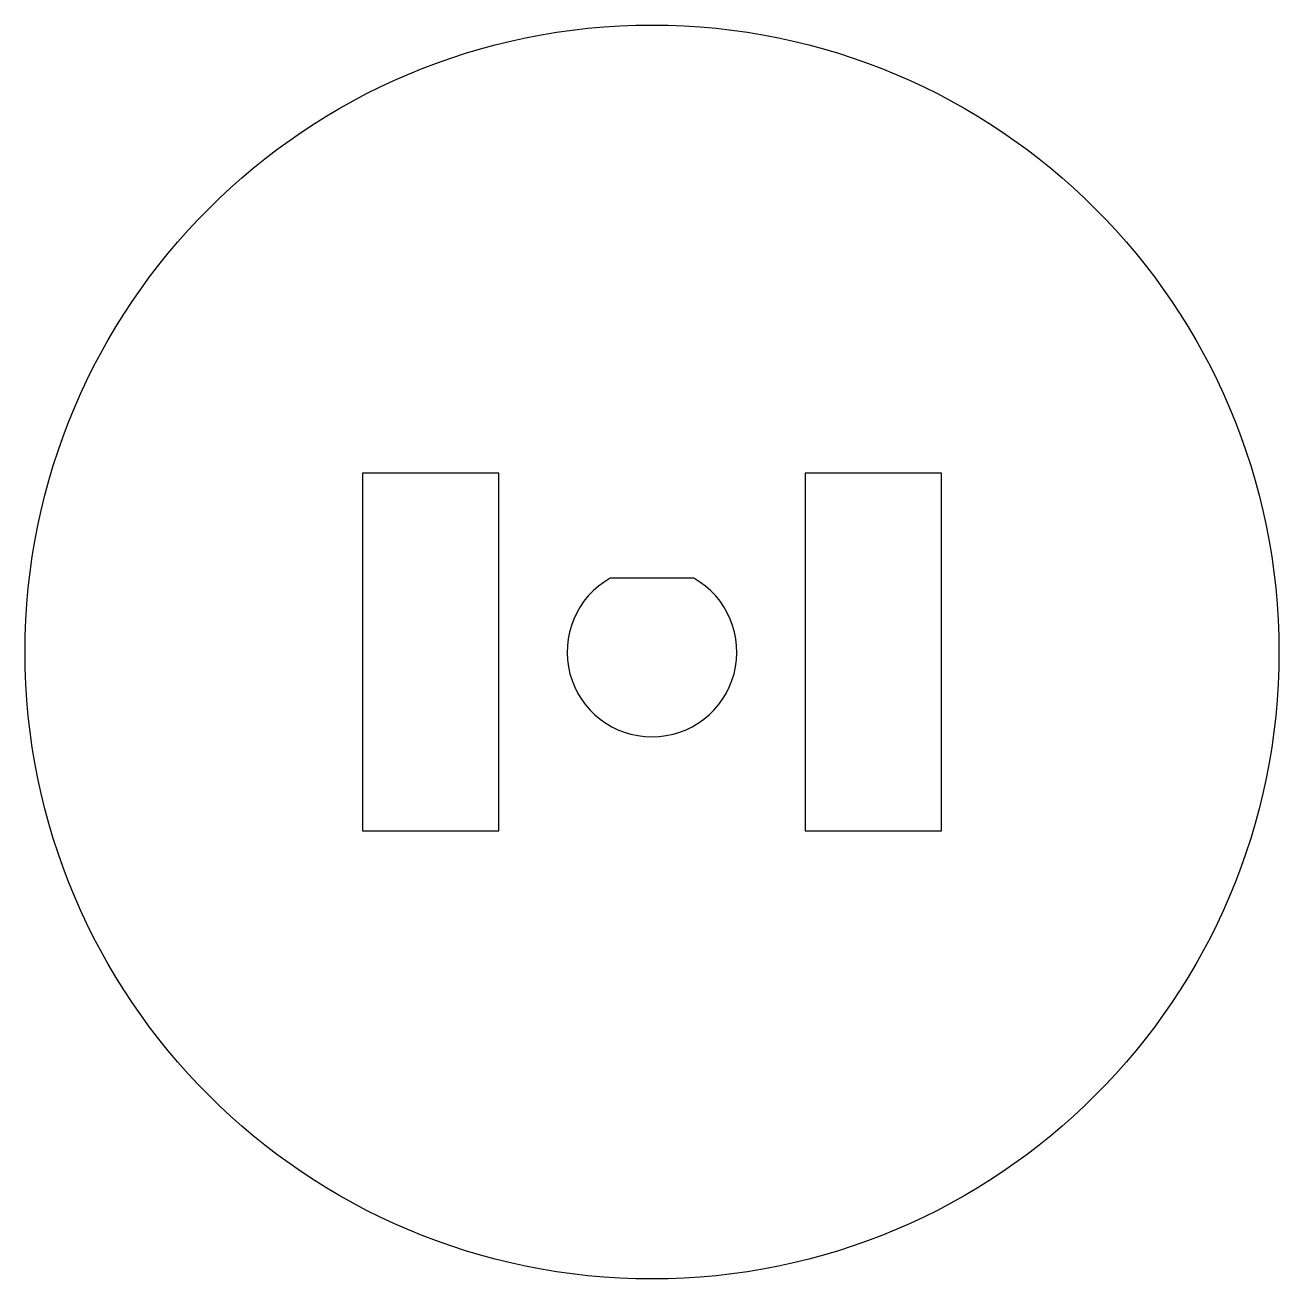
# Model space of a CAD drawing. Extents: x -17 to 17, y -17 to 17.
import ezdxf

# ---------------------------------------------------------------- set-up
doc = ezdxf.new("R2010")
doc.units = 0
doc.layers.get('0').update_dxf_attribs({"linetype": 'continuous'})

# ---------------------------------------------------------------- blocks, each defined once
blk = doc.blocks.new('POCKET001_CS001')
at = {"color": 0}
for points in [[(-4.15, 4.85), (-7.85, 4.85), (-7.85, -4.85), (-4.15, -4.85)], [(4.15, -4.85), (7.85, -4.85), (7.85, 4.85), (4.15, 4.85)]]:
    blk.add_lwpolyline(points, close=True, dxfattribs=at)
blk.add_lwpolyline([(1.136, 2), (-1.136, 2, 3.785939)], format="xyb", close=True, dxfattribs=at)
blk.add_circle((0, 0, 6), 17, dxfattribs=at)

msp = doc.modelspace()

# ---------------------------------------------------------------- block references
at = {"color": 0}
msp.add_blockref('POCKET001_CS001', (0, 0), dxfattribs=at)

doc.saveas('drawing.dxf')
